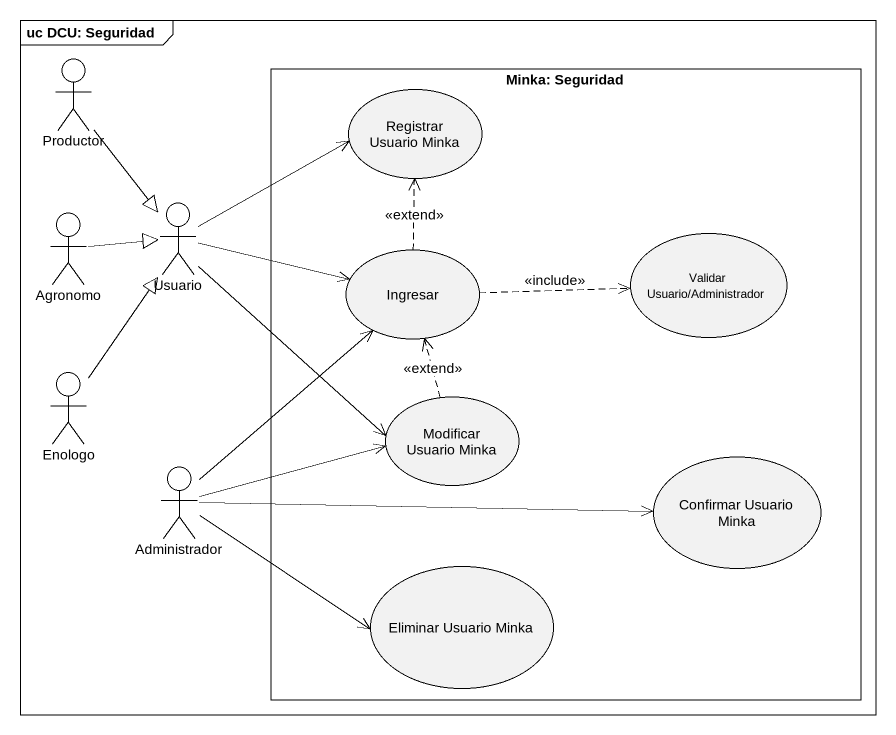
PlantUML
@startuml
mainframe uc DCU: Seguridad
actor Productor
rectangle "Minka: Seguridad" as Minka_Seguridad {
  usecase "Registrar Usuario Minka" as Registrar_Usuario_Minka
  usecase Ingresar
  usecase "Validar Usuario/Administrador" as Validar_Usuario
  usecase "Modificar Usuario Minka" as Modificar_Usuario_Minka
  usecase "Confirmar Usuario Minka" as Confirmar_Usuario_Minka
  usecase "Eliminar Usuario Minka" as Eliminar_Usuario_Minka
}
actor Agronomo
actor Usuario
actor Enologo
actor Administrador
Productor --|> Usuario
Agronomo -right-|> Usuario
Usuario -right-> Registrar_Usuario_Minka
Usuario -right-> Ingresar
Usuario --> Modificar_Usuario_Minka
Ingresar .up.> Registrar_Usuario_Minka : <<extend>>
Ingresar .right.> Validar_Usuario : <<include>>
Enologo -up-|> Usuario
Modificar_Usuario_Minka .up.> Ingresar : <<extend>>
Administrador -up-> Ingresar
Administrador -right-> Modificar_Usuario_Minka
Administrador -right-> Confirmar_Usuario_Minka
Administrador -right-> Eliminar_Usuario_Minka
@enduml
